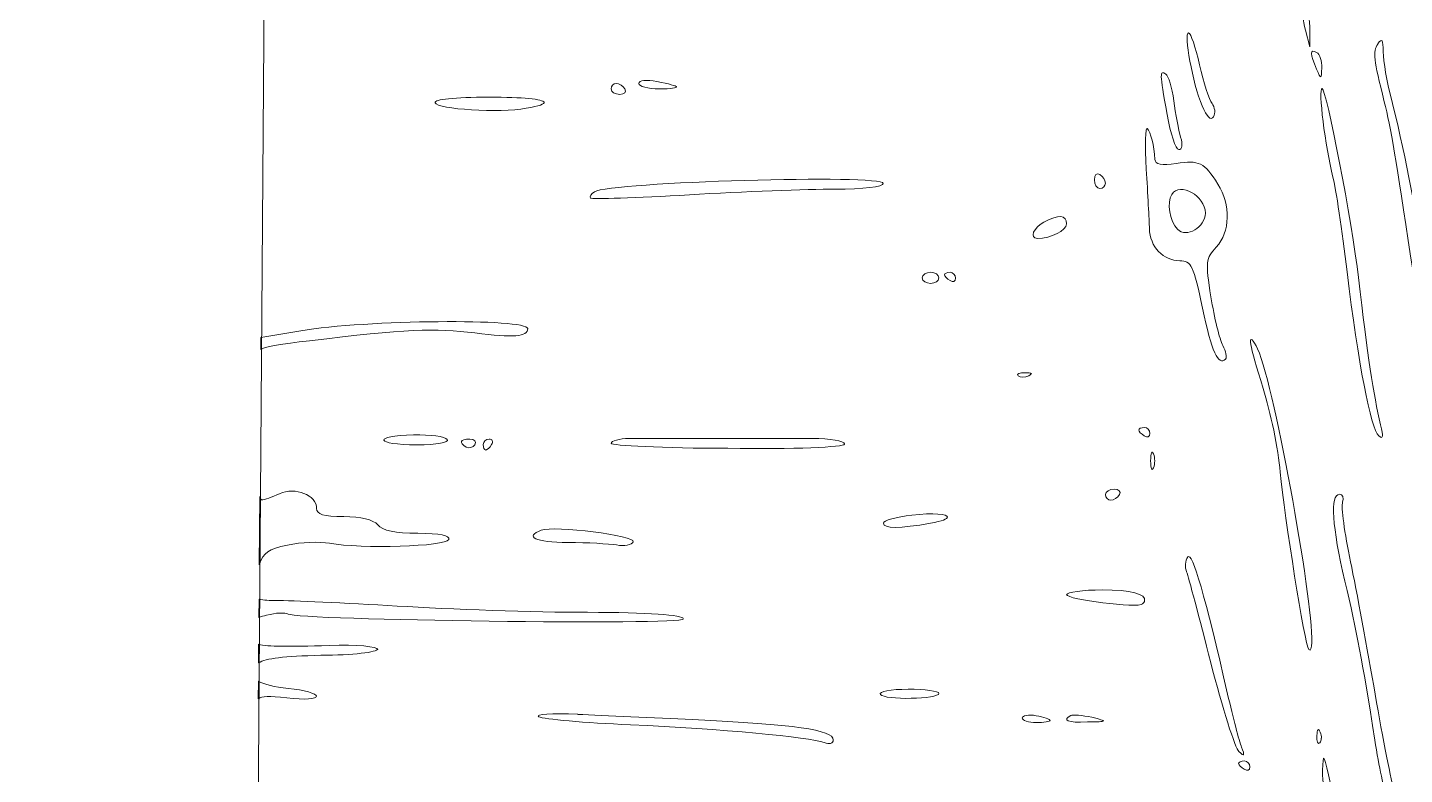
# Model space of a CAD drawing. Header units: centimetres. Extents: x -13.7 to 13.7, y -19.1 to 19.1.
# Drawn here: x 4.17 to 5.059, y -16.256 to -15.774 of the extents above; entities that cross this region are included whole.
import ezdxf

# ---------------------------------------------------------------- set-up
doc = ezdxf.new("R2010")
doc.units = ezdxf.units.CM
doc.header["$MEASUREMENT"] = 0
doc.layers.add('layer 1', color=7, linetype='Continuous')

msp = doc.modelspace()

# ---------------------------------------------------------------- linework, layer by layer
at = {"layer": 'layer 1', "color": 1, "lineweight": 9}
for points, knots in [([(7.07911, -14.06274), (7.08114, -13.93013), (7.03077, -13.80019), (6.9407, -13.72314), (6.9407, -13.72314), (6.9255, -13.71012), (6.7176, -13.55691), (6.4788, -13.38263), (6.4788, -13.38263), (6.44114, -13.35521), (6.31281, -13.26155), (6.25757, -13.2212), (6.25757, -13.2212), (6.31014, -13.18288), (6.43414, -13.09231), (6.47034, -13.06596), (6.47034, -13.06596), (6.70923, -12.89168), (6.91702, -12.73838), (6.93225, -12.72544), (6.93225, -12.72544), (7.0224, -12.6484), (7.07276, -12.51846), (7.07072, -12.38583), (7.07072, -12.38583), (7.07007, -12.34164), (7.06356, -12.29715), (7.05079, -12.25418), (7.05079, -12.25418), (7.04006, -12.21807), (7.03209, -12.19959), (7.01117, -12.16258), (7.01117, -12.16258), (6.99676, -12.13702), (6.97928, -12.10919), (6.97236, -12.10082), (6.97236, -12.10082), (6.90076, -12.01383), (6.79532, -11.97184), (6.69263, -11.98959), (6.69263, -11.98959), (6.6307, -12.00025), (6.62192, -12.00577), (6.35578, -12.19992), (6.35578, -12.19992), (6.20891, -12.30715), (5.82065, -12.59047), (5.60691, -12.74644), (5.60691, -12.74644), (5.40357, -12.59795), (5.27739, -12.50593), (5.07559, -12.35866), (5.07559, -12.35866), (4.87161, -12.20975), (4.70019, -12.08469), (4.53549, -11.96462), (4.53549, -11.96462), (4.53549, -11.96462), (4.53476, -11.96542), (4.53476, -11.96542), (4.53476, -11.96542), (4.24895, -11.75697), (3.76539, -11.4041), (3.29436, -11.06025), (3.29436, -11.06025), (2.76142, -10.67133), (2.29327, -10.32983), (2.2538, -10.30169), (2.2538, -10.30169), (2.13249, -10.21463), (2.04404, -10.12081), (1.99132, -10.0231), (1.99132, -10.0231), (1.92769, -9.90513), (1.93161, -9.81806), (2.00678, -9.683), (2.00678, -9.683), (2.04542, -9.61352), (2.0735, -9.57902), (2.11524, -9.54963), (2.11524, -9.54963), (2.17708, -9.50612), (2.24657, -9.51304), (2.35452, -9.57323), (2.35452, -9.57323), (2.38993, -9.593), (2.41612, -9.61278), (2.52589, -9.7026), (2.52589, -9.7026), (2.66777, -9.81887), (2.67494, -9.82335), (2.73905, -9.83751), (2.73905, -9.83751), (2.84183, -9.86022), (2.95337, -9.82295), (3.02699, -9.74126), (3.02699, -9.74126), (3.0567, -9.70839), (3.09536, -9.63653), (3.10886, -9.5891), (3.10886, -9.5891), (3.15418, -9.4302), (3.113, -9.24355), (3.00634, -9.12442), (3.00634, -9.12442), (2.96876, -9.08245), (2.74768, -8.90003), (2.69342, -8.86627), (2.69342, -8.86627), (2.64166, -8.83404), (2.58227, -8.80157), (2.53605, -8.78043), (2.53605, -8.78043), (2.40497, -8.72013), (2.25282, -8.69174), (2.12574, -8.70386), (2.12574, -8.70386), (2.07708, -8.70859), (1.97619, -8.73404), (1.93038, -8.75316), (1.93038, -8.75316), (1.78987, -8.81207), (1.66676, -8.91532), (1.55341, -9.06927), (1.55341, -9.06927), (1.50167, -9.13957), (1.41013, -9.30701), (1.37824, -9.38991), (1.37824, -9.38991), (1.32544, -9.52686), (1.2959, -9.65697), (1.28818, -9.78755), (1.28818, -9.78755), (1.26791, -10.12674), (1.38076, -10.45197), (1.61492, -10.72852), (1.61492, -10.72852), (1.6928, -10.82055), (1.78676, -10.90972), (1.86772, -10.96912), (1.86772, -10.96912), (1.8967, -10.9902), (2.3564, -11.32566), (2.88933, -11.7145), (2.88933, -11.7145), (4.01126, -12.53302), (4.25065, -12.7078), (4.58294, -12.95025), (4.58294, -12.95025), (4.66292, -13.0086), (4.71775, -13.04838), (4.75974, -13.07792), (4.75974, -13.07792), (4.87934, -13.16521), (4.85518, -13.14757), (4.95616, -13.22129), (4.95616, -13.22129), (4.8516, -13.29752), (4.87609, -13.27971), (4.75128, -13.37075), (4.75128, -13.37075), (4.70937, -13.40029), (4.65445, -13.44016), (4.57455, -13.49848), (4.57455, -13.49848), (4.24226, -13.74095), (4.00281, -13.91565), (2.88096, -14.73417), (2.88096, -14.73417), (2.34794, -15.12301), (1.88824, -15.45847), (1.85935, -15.47955), (1.85935, -15.47955), (1.77839, -15.53893), (1.6844, -15.62812), (1.60655, -15.72015), (1.60655, -15.72015), (1.37238, -15.9967), (1.25945, -16.3219), (1.27971, -16.66111), (1.27971, -16.66111), (1.28753, -16.7917), (1.31698, -16.92181), (1.36978, -17.05873), (1.36978, -17.05873), (1.40176, -17.14166), (1.4933, -17.3091), (1.54504, -17.3794), (1.54504, -17.3794), (1.65831, -17.53333), (1.78149, -17.63658), (1.92201, -17.69551), (1.92201, -17.69551), (1.96781, -17.71463), (2.06871, -17.74008), (2.11736, -17.74481), (2.11736, -17.74481), (2.24436, -17.75693), (2.3966, -17.72852), (2.52768, -17.66832), (2.52768, -17.66832), (2.57382, -17.64708), (2.63328, -17.61463), (2.68496, -17.5824), (2.68496, -17.5824), (2.73922, -17.54864), (2.96036, -17.36622), (2.99788, -17.32422), (2.99788, -17.32422), (3.10462, -17.20513), (3.14581, -17.01847), (3.1004, -16.85957), (3.1004, -16.85957), (3.08688, -16.81212), (3.04824, -16.74036), (3.01862, -16.70741), (3.01862, -16.70741), (2.94491, -16.62572), (2.83343, -16.58845), (2.7306, -16.61116), (2.7306, -16.61116), (2.66657, -16.62532), (2.6594, -16.62978), (2.51743, -16.74607), (2.51743, -16.74607), (2.40775, -16.83589), (2.38154, -16.85565), (2.34607, -16.87542), (2.34607, -16.87542), (2.23817, -16.93572), (2.16869, -16.94255), (2.10687, -16.89902), (2.10687, -16.89902), (2.06504, -16.86965), (2.03697, -16.83515), (1.99841, -16.76567), (1.99841, -16.76567), (1.92321, -16.63061), (1.91924, -16.54354), (1.98293, -16.42557), (1.98293, -16.42557), (2.03559, -16.32784), (2.12403, -16.23403), (2.24542, -16.14698), (2.24542, -16.14698), (2.28489, -16.1189), (2.75305, -15.77734), (3.28591, -15.38842), (3.28591, -15.38842), (3.757, -15.04457), (4.24047, -14.69179), (4.5263, -14.48325), (4.5263, -14.48325), (4.5263, -14.48325), (4.52712, -14.48405), (4.52712, -14.48405), (4.52712, -14.48405), (4.69171, -14.36395), (4.86316, -14.23889), (5.06722, -14.09001), (5.06722, -14.09001), (5.27218, -13.94037), (5.40072, -13.84656), (5.60691, -13.69613), (5.60691, -13.69613), (5.82455, -13.85495), (6.21566, -14.14029), (6.36423, -14.24867), (6.36423, -14.24867), (6.63031, -14.44288), (6.63916, -14.44842), (6.70109, -14.45908), (6.70109, -14.45908), (6.80369, -14.47681), (6.90921, -14.43484), (6.98074, -14.34785), (6.98074, -14.34785), (6.98766, -14.3394), (7.00515, -14.31165), (7.01954, -14.28609), (7.01954, -14.28609), (7.04046, -14.24908), (7.04852, -14.2306), (7.05925, -14.1944), (7.05925, -14.1944), (7.07203, -14.15152), (7.07845, -14.107), (7.07911, -14.06283), (7.07911, -14.06283), (7.07911, -14.06283), (7.07911, -14.06274), (7.07911, -14.06274)], [0, 0, 0, 0, 0.013514, 0.013514, 0.013514, 0.013514, 0.027027, 0.027027, 0.027027, 0.027027, 0.040541, 0.040541, 0.040541, 0.040541, 0.054054, 0.054054, 0.054054, 0.054054, 0.067568, 0.067568, 0.067568, 0.067568, 0.081081, 0.081081, 0.081081, 0.081081, 0.094595, 0.094595, 0.094595, 0.094595, 0.108108, 0.108108, 0.108108, 0.108108, 0.121622, 0.121622, 0.121622, 0.121622, 0.135135, 0.135135, 0.135135, 0.135135, 0.148649, 0.148649, 0.148649, 0.148649, 0.162162, 0.162162, 0.162162, 0.162162, 0.175676, 0.175676, 0.175676, 0.175676, 0.189189, 0.189189, 0.189189, 0.189189, 0.202703, 0.202703, 0.202703, 0.202703, 0.216216, 0.216216, 0.216216, 0.216216, 0.22973, 0.22973, 0.22973, 0.22973, 0.243243, 0.243243, 0.243243, 0.243243, 0.256757, 0.256757, 0.256757, 0.256757, 0.27027, 0.27027, 0.27027, 0.27027, 0.283784, 0.283784, 0.283784, 0.283784, 0.297297, 0.297297, 0.297297, 0.297297, 0.310811, 0.310811, 0.310811, 0.310811, 0.324324, 0.324324, 0.324324, 0.324324, 0.337838, 0.337838, 0.337838, 0.337838, 0.351351, 0.351351, 0.351351, 0.351351, 0.364865, 0.364865, 0.364865, 0.364865, 0.378378, 0.378378, 0.378378, 0.378378, 0.391892, 0.391892, 0.391892, 0.391892, 0.405405, 0.405405, 0.405405, 0.405405, 0.418919, 0.418919, 0.418919, 0.418919, 0.432432, 0.432432, 0.432432, 0.432432, 0.445946, 0.445946, 0.445946, 0.445946, 0.459459, 0.459459, 0.459459, 0.459459, 0.472973, 0.472973, 0.472973, 0.472973, 0.486486, 0.486486, 0.486486, 0.486486, 0.5, 0.5, 0.5, 0.5, 0.513514, 0.513514, 0.513514, 0.513514, 0.527027, 0.527027, 0.527027, 0.527027, 0.540541, 0.540541, 0.540541, 0.540541, 0.554054, 0.554054, 0.554054, 0.554054, 0.567568, 0.567568, 0.567568, 0.567568, 0.581081, 0.581081, 0.581081, 0.581081, 0.594595, 0.594595, 0.594595, 0.594595, 0.608108, 0.608108, 0.608108, 0.608108, 0.621622, 0.621622, 0.621622, 0.621622, 0.635135, 0.635135, 0.635135, 0.635135, 0.648649, 0.648649, 0.648649, 0.648649, 0.662162, 0.662162, 0.662162, 0.662162, 0.675676, 0.675676, 0.675676, 0.675676, 0.689189, 0.689189, 0.689189, 0.689189, 0.702703, 0.702703, 0.702703, 0.702703, 0.716216, 0.716216, 0.716216, 0.716216, 0.72973, 0.72973, 0.72973, 0.72973, 0.743243, 0.743243, 0.743243, 0.743243, 0.756757, 0.756757, 0.756757, 0.756757, 0.77027, 0.77027, 0.77027, 0.77027, 0.783784, 0.783784, 0.783784, 0.783784, 0.797297, 0.797297, 0.797297, 0.797297, 0.810811, 0.810811, 0.810811, 0.810811, 0.824324, 0.824324, 0.824324, 0.824324, 0.837838, 0.837838, 0.837838, 0.837838, 0.851351, 0.851351, 0.851351, 0.851351, 0.864865, 0.864865, 0.864865, 0.864865, 0.878378, 0.878378, 0.878378, 0.878378, 0.891892, 0.891892, 0.891892, 0.891892, 0.905405, 0.905405, 0.905405, 0.905405, 0.918919, 0.918919, 0.918919, 0.918919, 0.932432, 0.932432, 0.932432, 0.932432, 0.945946, 0.945946, 0.945946, 0.945946, 0.959459, 0.959459, 0.959459, 0.959459, 0.972973, 0.972973, 0.972973, 0.972973, 1, 1, 1, 1]), ([(4.32608, -15.22576), (4.77698, -14.99804), (5.48322, -14.79437), (6.08459, -14.90666), (6.08459, -14.90666), (6.57953, -14.99902), (7.08693, -15.24889), (7.20172, -15.98514), (7.20172, -15.98514), (7.13906, -16.88723), (6.48963, -17.04995), (5.93782, -17.09829), (5.93782, -17.09829), (5.41309, -17.04051), (4.90513, -16.87356), (4.31516, -16.72091), (4.31516, -16.72091), (4.31516, -16.72091), (4.32608, -15.22576), (4.32608, -15.22576)], [0, 0, 0, 0, 0.166667, 0.166667, 0.166667, 0.166667, 0.333333, 0.333333, 0.333333, 0.333333, 0.5, 0.5, 0.5, 0.5, 0.666667, 0.666667, 0.666667, 0.666667, 1, 1, 1, 1])]:
    msp.add_open_spline(points, degree=3, knots=knots, dxfattribs=at)
at = {"layer": 'layer 1', "color": 2, "lineweight": 9}
msp.add_open_spline([(7.07911, -14.06283), (7.08114, -13.93021), (7.03077, -13.80027), (6.9407, -13.72323), (6.9407, -13.72323), (6.9255, -13.71021), (6.7176, -13.55691), (6.4788, -13.38271), (6.4788, -13.38271), (6.44114, -13.35528), (6.31281, -13.26155), (6.25757, -13.22129), (6.25757, -13.22129), (6.31014, -13.18296), (6.43414, -13.09239), (6.47034, -13.06596), (6.47034, -13.06596), (6.70923, -12.89176), (6.91702, -12.73846), (6.93225, -12.72553), (6.93225, -12.72553), (7.0224, -12.6484), (7.07276, -12.51855), (7.07072, -12.38591), (7.07072, -12.38591), (7.07007, -12.34173), (7.06356, -12.29724), (7.05079, -12.25427), (7.05079, -12.25427), (7.04006, -12.21815), (7.03209, -12.19967), (7.01117, -12.16258), (7.01117, -12.16258), (6.99676, -12.1371), (6.97928, -12.10927), (6.97236, -12.10082), (6.97236, -12.10082), (6.90076, -12.01383), (6.79532, -11.97193), (6.69272, -11.98959), (6.69272, -11.98959), (6.6307, -12.00034), (6.62192, -12.00586), (6.35578, -12.2), (6.35578, -12.2), (6.20891, -12.30723), (5.82065, -12.59055), (5.60691, -12.74644), (5.60691, -12.74644), (5.40357, -12.59803), (5.27739, -12.50601), (5.07559, -12.35874), (5.07559, -12.35874), (4.87161, -12.20983), (4.70019, -12.08478), (4.53549, -11.9647), (4.53549, -11.9647), (4.53549, -11.9647), (4.53468, -11.96551), (4.53468, -11.96551), (4.53468, -11.96551), (4.24895, -11.75697), (3.76539, -11.40418), (3.29436, -11.06033), (3.29436, -11.06033), (2.76142, -10.67141), (2.29327, -10.32983), (2.2538, -10.30177), (2.2538, -10.30177), (2.13249, -10.21471), (2.04404, -10.12089), (1.99132, -10.02318), (1.99132, -10.02318), (1.92769, -9.90521), (1.93161, -9.81814), (2.00678, -9.68309), (2.00678, -9.68309), (2.04542, -9.6136), (2.0735, -9.57909), (2.11524, -9.54971), (2.11524, -9.54971), (2.17708, -9.50618), (2.24657, -9.51304), (2.35452, -9.57331), (2.35452, -9.57331), (2.38993, -9.59308), (2.41612, -9.61287), (2.52589, -9.70268), (2.52589, -9.70268), (2.66777, -9.81887), (2.67494, -9.82343), (2.73905, -9.8376), (2.73905, -9.8376), (2.84183, -9.86028), (2.95328, -9.82301), (3.02699, -9.74126), (3.02699, -9.74126), (3.0567, -9.70839), (3.09536, -9.63661), (3.10886, -9.58918), (3.10886, -9.58918), (3.15418, -9.43028), (3.113, -9.24363), (3.00634, -9.12442), (3.00634, -9.12442), (2.96876, -9.08254), (2.74768, -8.90012), (2.69342, -8.86635), (2.69342, -8.86635), (2.64166, -8.83413), (2.58219, -8.80166), (2.53605, -8.78043), (2.53605, -8.78043), (2.40497, -8.72021), (2.25282, -8.69182), (2.12574, -8.70394), (2.12574, -8.70394), (2.07708, -8.70865), (1.97619, -8.73404), (1.93038, -8.75325), (1.93038, -8.75325), (1.78987, -8.81215), (1.66676, -8.9154), (1.55341, -9.06927), (1.55341, -9.06927), (1.50167, -9.13957), (1.41013, -9.3071), (1.37816, -9.38999), (1.37816, -9.38999), (1.32544, -9.52695), (1.2959, -9.65705), (1.28809, -9.78763), (1.28809, -9.78763), (1.26782, -10.12683), (1.38076, -10.45197), (1.61492, -10.72861), (1.61492, -10.72861), (1.6928, -10.82063), (1.78676, -10.9098), (1.86772, -10.96921), (1.86772, -10.96921), (1.89661, -10.99026), (2.3564, -11.32574), (2.88933, -11.71458), (2.88933, -11.71458), (4.01126, -12.5331), (4.25065, -12.7078), (4.58294, -12.95025), (4.58294, -12.95025), (4.66284, -13.0086), (4.71775, -13.04847), (4.75974, -13.078), (4.75974, -13.078), (4.87934, -13.16529), (4.85518, -13.14765), (4.95616, -13.22129), (4.95616, -13.22129), (4.8516, -13.29761), (4.87609, -13.27977), (4.75128, -13.37084), (4.75128, -13.37084), (4.70937, -13.40038), (4.65445, -13.44016), (4.57455, -13.49848), (4.57455, -13.49848), (4.24226, -13.74095), (4.00281, -13.91573), (2.88088, -14.73426), (2.88088, -14.73426), (2.34794, -15.12309), (1.88824, -15.45847), (1.85935, -15.47963), (1.85935, -15.47963), (1.77839, -15.53893), (1.6844, -15.62821), (1.60655, -15.72023), (1.60655, -15.72023), (1.37238, -15.99678), (1.25945, -16.32198), (1.27971, -16.66119), (1.27971, -16.66119), (1.28753, -16.79179), (1.31698, -16.92189), (1.36978, -17.05882), (1.36978, -17.05882), (1.40176, -17.14174), (1.4933, -17.30919), (1.54504, -17.37949), (1.54504, -17.37949), (1.65831, -17.53342), (1.78149, -17.63666), (1.92201, -17.69551), (1.92201, -17.69551), (1.96781, -17.71469), (2.06871, -17.74017), (2.11736, -17.74481), (2.11736, -17.74481), (2.24436, -17.75702), (2.3966, -17.72861), (2.52768, -17.66832), (2.52768, -17.66832), (2.57382, -17.64708), (2.63328, -17.61471), (2.68496, -17.58249), (2.68496, -17.58249), (2.73922, -17.54864), (2.96036, -17.3663), (2.99788, -17.32431), (2.99788, -17.32431), (3.10462, -17.20519), (3.14581, -17.01856), (3.1004, -16.85965), (3.1004, -16.85965), (3.08688, -16.8122), (3.04824, -16.74036), (3.01862, -16.70749), (3.01862, -16.70749), (2.94491, -16.6258), (2.83343, -16.58854), (2.7306, -16.61124), (2.7306, -16.61124), (2.66657, -16.6254), (2.6594, -16.62986), (2.51743, -16.74613), (2.51743, -16.74613), (2.40775, -16.83597), (2.38154, -16.85565), (2.34607, -16.8755), (2.34607, -16.8755), (2.23817, -16.93572), (2.16869, -16.94264), (2.10687, -16.8991), (2.10687, -16.8991), (2.06504, -16.86973), (2.03697, -16.83524), (1.99841, -16.76576), (1.99841, -16.76576), (1.92321, -16.63068), (1.91924, -16.54363), (1.98293, -16.42565), (1.98293, -16.42565), (2.03559, -16.32792), (2.12403, -16.23403), (2.24542, -16.14706), (2.24542, -16.14706), (2.28489, -16.1189), (2.75305, -15.77743), (3.28591, -15.3885), (3.28591, -15.3885), (3.757, -15.04465), (4.24047, -14.69179), (4.5263, -14.48325), (4.5263, -14.48325), (4.5263, -14.48325), (4.52712, -14.48414), (4.52712, -14.48414), (4.52712, -14.48414), (4.69171, -14.36404), (4.86316, -14.23898), (5.06722, -14.09009), (5.06722, -14.09009), (5.27218, -13.94045), (5.40072, -13.84664), (5.60691, -13.69621), (5.60691, -13.69621), (5.82455, -13.85503), (6.21566, -14.14037), (6.36423, -14.24875), (6.36423, -14.24875), (6.63031, -14.44296), (6.63916, -14.4485), (6.70109, -14.45917), (6.70109, -14.45917), (6.80378, -14.47689), (6.90921, -14.4349), (6.98074, -14.34794), (6.98074, -14.34794), (6.98766, -14.33946), (7.00515, -14.31165), (7.01954, -14.28618), (7.01954, -14.28618), (7.04046, -14.24917), (7.04852, -14.23069), (7.05925, -14.19449), (7.05925, -14.19449), (7.07203, -14.15152), (7.07845, -14.10709), (7.07911, -14.06283)], degree=3, knots=[0, 0, 0, 0, 0.013699, 0.013699, 0.013699, 0.013699, 0.027397, 0.027397, 0.027397, 0.027397, 0.041096, 0.041096, 0.041096, 0.041096, 0.054795, 0.054795, 0.054795, 0.054795, 0.068493, 0.068493, 0.068493, 0.068493, 0.082192, 0.082192, 0.082192, 0.082192, 0.09589, 0.09589, 0.09589, 0.09589, 0.109589, 0.109589, 0.109589, 0.109589, 0.123288, 0.123288, 0.123288, 0.123288, 0.136986, 0.136986, 0.136986, 0.136986, 0.150685, 0.150685, 0.150685, 0.150685, 0.164384, 0.164384, 0.164384, 0.164384, 0.178082, 0.178082, 0.178082, 0.178082, 0.191781, 0.191781, 0.191781, 0.191781, 0.205479, 0.205479, 0.205479, 0.205479, 0.219178, 0.219178, 0.219178, 0.219178, 0.232877, 0.232877, 0.232877, 0.232877, 0.246575, 0.246575, 0.246575, 0.246575, 0.260274, 0.260274, 0.260274, 0.260274, 0.273973, 0.273973, 0.273973, 0.273973, 0.287671, 0.287671, 0.287671, 0.287671, 0.30137, 0.30137, 0.30137, 0.30137, 0.315068, 0.315068, 0.315068, 0.315068, 0.328767, 0.328767, 0.328767, 0.328767, 0.342466, 0.342466, 0.342466, 0.342466, 0.356164, 0.356164, 0.356164, 0.356164, 0.369863, 0.369863, 0.369863, 0.369863, 0.383562, 0.383562, 0.383562, 0.383562, 0.39726, 0.39726, 0.39726, 0.39726, 0.410959, 0.410959, 0.410959, 0.410959, 0.424658, 0.424658, 0.424658, 0.424658, 0.438356, 0.438356, 0.438356, 0.438356, 0.452055, 0.452055, 0.452055, 0.452055, 0.465753, 0.465753, 0.465753, 0.465753, 0.479452, 0.479452, 0.479452, 0.479452, 0.493151, 0.493151, 0.493151, 0.493151, 0.506849, 0.506849, 0.506849, 0.506849, 0.520548, 0.520548, 0.520548, 0.520548, 0.534247, 0.534247, 0.534247, 0.534247, 0.547945, 0.547945, 0.547945, 0.547945, 0.561644, 0.561644, 0.561644, 0.561644, 0.575342, 0.575342, 0.575342, 0.575342, 0.589041, 0.589041, 0.589041, 0.589041, 0.60274, 0.60274, 0.60274, 0.60274, 0.616438, 0.616438, 0.616438, 0.616438, 0.630137, 0.630137, 0.630137, 0.630137, 0.643836, 0.643836, 0.643836, 0.643836, 0.657534, 0.657534, 0.657534, 0.657534, 0.671233, 0.671233, 0.671233, 0.671233, 0.684932, 0.684932, 0.684932, 0.684932, 0.69863, 0.69863, 0.69863, 0.69863, 0.712329, 0.712329, 0.712329, 0.712329, 0.726027, 0.726027, 0.726027, 0.726027, 0.739726, 0.739726, 0.739726, 0.739726, 0.753425, 0.753425, 0.753425, 0.753425, 0.767123, 0.767123, 0.767123, 0.767123, 0.780822, 0.780822, 0.780822, 0.780822, 0.794521, 0.794521, 0.794521, 0.794521, 0.808219, 0.808219, 0.808219, 0.808219, 0.821918, 0.821918, 0.821918, 0.821918, 0.835616, 0.835616, 0.835616, 0.835616, 0.849315, 0.849315, 0.849315, 0.849315, 0.863014, 0.863014, 0.863014, 0.863014, 0.876712, 0.876712, 0.876712, 0.876712, 0.890411, 0.890411, 0.890411, 0.890411, 0.90411, 0.90411, 0.90411, 0.90411, 0.917808, 0.917808, 0.917808, 0.917808, 0.931507, 0.931507, 0.931507, 0.931507, 0.945205, 0.945205, 0.945205, 0.945205, 0.958904, 0.958904, 0.958904, 0.958904, 0.972603, 0.972603, 0.972603, 0.972603, 1, 1, 1, 1], dxfattribs=at)
at = {"layer": 'layer 1', "lineweight": 9}
for points, knots in [([(4.99748, -15.77603), (4.99757, -15.77009), (4.99625, -15.76203), (4.99455, -15.75814), (4.99455, -15.75814), (4.99455, -15.75814), (4.99155, -15.75097), (4.99155, -15.75097), (4.99155, -15.75097), (4.99155, -15.75097), (4.9918, -15.75814), (4.9918, -15.75814), (4.9918, -15.75814), (4.9918, -15.76203), (4.99317, -15.77009), (4.99471, -15.77603), (4.99471, -15.77603), (4.99471, -15.77603), (4.9974, -15.78678), (4.9974, -15.78678), (4.9974, -15.78678), (4.9974, -15.78678), (4.99748, -15.77603), (4.99748, -15.77603)], [0, 0, 0, 0, 0.142857, 0.142857, 0.142857, 0.142857, 0.285714, 0.285714, 0.285714, 0.285714, 0.428571, 0.428571, 0.428571, 0.428571, 0.571429, 0.571429, 0.571429, 0.571429, 0.714286, 0.714286, 0.714286, 0.714286, 1, 1, 1, 1]), ([(4.93606, -15.82771), (4.93581, -15.82615), (4.93524, -15.82452), (4.93435, -15.8234), (4.93435, -15.8234), (4.93239, -15.82102), (4.92873, -15.80979), (4.92629, -15.79849), (4.92629, -15.79849), (4.92377, -15.78709), (4.9206, -15.77782), (4.91921, -15.77782), (4.91921, -15.77782), (4.91587, -15.77782), (4.92189, -15.81061), (4.92792, -15.82486), (4.92792, -15.82486), (4.93093, -15.83194), (4.93362, -15.83462), (4.93524, -15.83194), (4.93524, -15.83194), (4.93589, -15.83079), (4.93622, -15.82925), (4.93606, -15.82771)], [0, 0, 0, 0, 0.142857, 0.142857, 0.142857, 0.142857, 0.285714, 0.285714, 0.285714, 0.285714, 0.428571, 0.428571, 0.428571, 0.428571, 0.571429, 0.571429, 0.571429, 0.571429, 0.714286, 0.714286, 0.714286, 0.714286, 1, 1, 1, 1]), ([(5.10155, -16.1054), (5.10211, -16.09432), (5.09773, -16.06422), (5.08909, -16.02354), (5.08909, -16.02354), (5.07388, -15.95098), (5.0708, -15.93454), (5.06884, -15.9159), (5.06884, -15.9159), (5.06664, -15.89499), (5.05762, -15.84918), (5.05012, -15.82063), (5.05012, -15.82063), (5.04729, -15.80963), (5.04491, -15.79588), (5.04491, -15.79011), (5.04491, -15.79011), (5.04483, -15.78213), (5.04401, -15.78093), (5.04141, -15.78491), (5.04141, -15.78491), (5.04141, -15.78491), (5.04141, -15.78499), (5.04141, -15.78499), (5.04141, -15.78499), (5.03816, -15.7902), (5.03858, -15.79451), (5.04558, -15.82225), (5.04558, -15.82225), (5.04972, -15.83877), (5.05339, -15.86049), (5.06274, -15.92315), (5.06274, -15.92315), (5.06655, -15.94877), (5.07543, -15.99474), (5.08243, -16.02534), (5.08243, -16.02534), (5.08942, -16.05593), (5.09513, -16.08693), (5.09513, -16.09418), (5.09513, -16.09418), (5.09513, -16.10149), (5.09698, -16.10849), (5.09919, -16.10988), (5.09919, -16.10988), (5.10057, -16.1107), (5.1013, -16.10913), (5.10155, -16.10549), (5.10155, -16.10549), (5.10155, -16.10549), (5.10155, -16.1054), (5.10155, -16.1054)], [0, 0, 0, 0, 0.071429, 0.071429, 0.071429, 0.071429, 0.142857, 0.142857, 0.142857, 0.142857, 0.214286, 0.214286, 0.214286, 0.214286, 0.285714, 0.285714, 0.285714, 0.285714, 0.357143, 0.357143, 0.357143, 0.357143, 0.428571, 0.428571, 0.428571, 0.428571, 0.5, 0.5, 0.5, 0.5, 0.571429, 0.571429, 0.571429, 0.571429, 0.642857, 0.642857, 0.642857, 0.642857, 0.714286, 0.714286, 0.714286, 0.714286, 0.785714, 0.785714, 0.785714, 0.785714, 0.857143, 0.857143, 0.857143, 0.857143, 1, 1, 1, 1]), ([(5.00521, -15.80044), (5.00538, -15.79613), (5.00384, -15.79157), (5.00188, -15.79036), (5.00188, -15.79036), (5.00188, -15.79036), (5.00188, -15.79045), (5.00188, -15.79045), (5.00188, -15.79045), (4.99757, -15.78784), (4.99757, -15.79126), (5.00188, -15.80117), (5.00188, -15.80117), (5.00482, -15.808), (5.00496, -15.808), (5.00521, -15.80044)], [0, 0, 0, 0, 0.2, 0.2, 0.2, 0.2, 0.4, 0.4, 0.4, 0.4, 0.6, 0.6, 0.6, 0.6, 1, 1, 1, 1]), ([(4.91482, -15.85089), (4.91506, -15.84944), (4.91482, -15.84748), (4.91408, -15.84504), (4.91408, -15.84504), (4.91271, -15.84064), (4.91075, -15.83006), (4.90961, -15.82161), (4.90961, -15.82161), (4.90848, -15.81321), (4.90619, -15.8054), (4.90448, -15.80436), (4.90448, -15.80436), (4.9005, -15.8019), (4.9005, -15.80305), (4.90529, -15.83039), (4.90529, -15.83039), (4.9075, -15.84283), (4.91092, -15.85316), (4.91287, -15.85316), (4.91287, -15.85316), (4.91392, -15.85316), (4.91459, -15.85226), (4.91482, -15.85089)], [0, 0, 0, 0, 0.142857, 0.142857, 0.142857, 0.142857, 0.285714, 0.285714, 0.285714, 0.285714, 0.428571, 0.428571, 0.428571, 0.428571, 0.571429, 0.571429, 0.571429, 0.571429, 0.714286, 0.714286, 0.714286, 0.714286, 1, 1, 1, 1]), ([(4.55528, -15.81396), (4.55405, -15.812), (4.55153, -15.81046), (4.54966, -15.81046), (4.54966, -15.81046), (4.54778, -15.81046), (4.54633, -15.812), (4.54633, -15.81396), (4.54633, -15.81396), (4.54633, -15.81598), (4.54884, -15.81752), (4.55193, -15.81752), (4.55193, -15.81752), (4.55503, -15.81752), (4.55649, -15.81598), (4.55528, -15.81396)], [0, 0, 0, 0, 0.2, 0.2, 0.2, 0.2, 0.4, 0.4, 0.4, 0.4, 0.6, 0.6, 0.6, 0.6, 1, 1, 1, 1]), ([(4.58854, -15.81273), (4.58829, -15.81192), (4.58407, -15.81077), (4.57594, -15.80915), (4.57594, -15.80915), (4.56919, -15.80786), (4.56422, -15.80842), (4.56422, -15.81046), (4.56422, -15.81046), (4.56422, -15.81231), (4.57015, -15.81396), (4.5774, -15.81396), (4.5774, -15.81396), (4.58513, -15.81396), (4.5888, -15.81321), (4.58854, -15.81273)], [0, 0, 0, 0, 0.2, 0.2, 0.2, 0.2, 0.4, 0.4, 0.4, 0.4, 0.6, 0.6, 0.6, 0.6, 1, 1, 1, 1]), ([(5.04435, -16.0381), (5.0446, -16.03698), (5.04419, -16.03452), (5.04321, -16.03071), (5.04321, -16.03071), (5.03849, -16.01101), (5.03474, -15.9862), (5.02889, -15.93567), (5.02889, -15.93567), (5.0249, -15.90076), (5.00815, -15.81371), (5.00538, -15.81371), (5.00538, -15.81371), (5.00277, -15.81371), (5.00742, -15.85129), (5.01238, -15.87083), (5.01238, -15.87083), (5.01425, -15.87791), (5.01831, -15.9054), (5.02156, -15.93208), (5.02156, -15.93208), (5.02865, -15.99093), (5.03679, -16.03298), (5.042, -16.03787), (5.042, -16.03787), (5.04337, -16.03917), (5.0441, -16.03925), (5.04435, -16.03787), (5.04435, -16.03787), (5.04435, -16.03787), (5.04435, -16.0381), (5.04435, -16.0381)], [0, 0, 0, 0, 0.111111, 0.111111, 0.111111, 0.111111, 0.222222, 0.222222, 0.222222, 0.222222, 0.333333, 0.333333, 0.333333, 0.333333, 0.444444, 0.444444, 0.444444, 0.444444, 0.555556, 0.555556, 0.555556, 0.555556, 0.666667, 0.666667, 0.666667, 0.666667, 0.777778, 0.777778, 0.777778, 0.777778, 1, 1, 1, 1]), ([(4.50312, -15.82258), (4.50223, -15.82063), (4.48969, -15.81931), (4.4674, -15.81931), (4.4674, -15.81931), (4.4451, -15.81931), (4.43193, -15.82071), (4.43274, -15.8229), (4.43274, -15.8229), (4.43411, -15.82721), (4.4744, -15.8295), (4.49156, -15.82648), (4.49156, -15.82648), (4.49993, -15.82502), (4.5036, -15.82363), (4.50312, -15.82258)], [0, 0, 0, 0, 0.2, 0.2, 0.2, 0.2, 0.4, 0.4, 0.4, 0.4, 0.6, 0.6, 0.6, 0.6, 1, 1, 1, 1]), ([(4.94412, -15.89711), (4.94435, -15.88986), (4.94239, -15.88205), (4.93816, -15.87547), (4.93816, -15.87547), (4.92923, -15.8613), (4.92612, -15.85985), (4.91115, -15.86204), (4.91115, -15.86204), (4.9018, -15.86343), (4.89765, -15.86276), (4.89748, -15.85943), (4.89748, -15.85943), (4.89692, -15.85072), (4.89465, -15.84171), (4.89244, -15.8395), (4.89244, -15.8395), (4.89122, -15.83827), (4.89099, -15.85008), (4.89188, -15.86578), (4.89188, -15.86578), (4.89286, -15.88149), (4.89375, -15.89865), (4.8939, -15.90403), (4.8939, -15.90403), (4.89423, -15.91582), (4.90277, -15.92486), (4.91361, -15.92486), (4.91361, -15.92486), (4.92091, -15.92486), (4.9224, -15.92794), (4.92817, -15.95543), (4.92817, -15.95543), (4.93402, -15.98359), (4.93842, -15.99303), (4.94314, -15.98832), (4.94314, -15.98832), (4.94412, -15.98734), (4.94329, -15.98335), (4.94127, -15.97953), (4.94127, -15.97953), (4.93922, -15.9757), (4.93581, -15.96162), (4.93362, -15.9482), (4.93362, -15.9482), (4.93004, -15.92567), (4.93027, -15.92332), (4.93704, -15.91607), (4.93704, -15.91607), (4.94158, -15.91125), (4.94395, -15.90442), (4.94412, -15.89711)], [0, 0, 0, 0, 0.071429, 0.071429, 0.071429, 0.071429, 0.142857, 0.142857, 0.142857, 0.142857, 0.214286, 0.214286, 0.214286, 0.214286, 0.285714, 0.285714, 0.285714, 0.285714, 0.357143, 0.357143, 0.357143, 0.357143, 0.428571, 0.428571, 0.428571, 0.428571, 0.5, 0.5, 0.5, 0.5, 0.571429, 0.571429, 0.571429, 0.571429, 0.642857, 0.642857, 0.642857, 0.642857, 0.714286, 0.714286, 0.714286, 0.714286, 0.785714, 0.785714, 0.785714, 0.785714, 0.857143, 0.857143, 0.857143, 0.857143, 1, 1, 1, 1]), ([(4.72206, -15.87497), (4.72206, -15.86895), (4.54582, -15.87407), (4.53557, -15.88034), (4.53557, -15.88034), (4.53331, -15.88172), (4.53216, -15.88351), (4.53305, -15.88441), (4.53305, -15.88441), (4.53387, -15.88522), (4.56259, -15.88441), (4.59694, -15.8823), (4.59694, -15.8823), (4.63127, -15.88026), (4.67349, -15.87864), (4.69073, -15.87864), (4.69073, -15.87864), (4.70921, -15.87864), (4.72206, -15.8771), (4.72206, -15.87497)], [0, 0, 0, 0, 0.166667, 0.166667, 0.166667, 0.166667, 0.333333, 0.333333, 0.333333, 0.333333, 0.5, 0.5, 0.5, 0.5, 0.666667, 0.666667, 0.666667, 0.666667, 1, 1, 1, 1]), ([(4.86551, -15.87489), (4.86551, -15.87301), (4.86388, -15.87049), (4.86193, -15.86929), (4.86193, -15.86929), (4.85991, -15.86797), (4.85835, -15.86929), (4.85835, -15.87262), (4.85835, -15.87262), (4.85835, -15.8757), (4.85991, -15.87822), (4.86193, -15.87822), (4.86193, -15.87822), (4.86388, -15.87822), (4.86551, -15.87668), (4.86551, -15.87489)], [0, 0, 0, 0, 0.2, 0.2, 0.2, 0.2, 0.4, 0.4, 0.4, 0.4, 0.6, 0.6, 0.6, 0.6, 1, 1, 1, 1]), ([(4.93004, -15.89409), (4.93004, -15.90321), (4.91767, -15.91053), (4.91212, -15.90459), (4.91212, -15.90459), (4.907, -15.89905), (4.90507, -15.88726), (4.9084, -15.88205), (4.9084, -15.88205), (4.91361, -15.87376), (4.93004, -15.88287), (4.93004, -15.89409)], [0, 0, 0, 0, 0.25, 0.25, 0.25, 0.25, 0.5, 0.5, 0.5, 0.5, 1, 1, 1, 1]), ([(4.84037, -15.90109), (4.84037, -15.9054), (4.83044, -15.91044), (4.82158, -15.91044), (4.82158, -15.91044), (4.81621, -15.91044), (4.81906, -15.90353), (4.82581, -15.89988), (4.82581, -15.89988), (4.83533, -15.89474), (4.84037, -15.89524), (4.84037, -15.90109)], [0, 0, 0, 0, 0.25, 0.25, 0.25, 0.25, 0.5, 0.5, 0.5, 0.5, 1, 1, 1, 1]), ([(4.75803, -15.93592), (4.75803, -15.93396), (4.75559, -15.93233), (4.75266, -15.93233), (4.75266, -15.93233), (4.74966, -15.93233), (4.7472, -15.93396), (4.7472, -15.93592), (4.7472, -15.93592), (4.7472, -15.93788), (4.74966, -15.9395), (4.75266, -15.9395), (4.75266, -15.9395), (4.75559, -15.9395), (4.75803, -15.93788), (4.75803, -15.93592)], [0, 0, 0, 0, 0.2, 0.2, 0.2, 0.2, 0.4, 0.4, 0.4, 0.4, 0.6, 0.6, 0.6, 0.6, 1, 1, 1, 1]), ([(4.76878, -15.93608), (4.76878, -15.93404), (4.76714, -15.93233), (4.7652, -15.93233), (4.7652, -15.93233), (4.76316, -15.93233), (4.76162, -15.93306), (4.76162, -15.93387), (4.76162, -15.93387), (4.76162, -15.93485), (4.76316, -15.93648), (4.7652, -15.93771), (4.7652, -15.93771), (4.76714, -15.93893), (4.76878, -15.93844), (4.76878, -15.93608)], [0, 0, 0, 0, 0.2, 0.2, 0.2, 0.2, 0.4, 0.4, 0.4, 0.4, 0.6, 0.6, 0.6, 0.6, 1, 1, 1, 1]), ([(4.49246, -15.9687), (4.49246, -15.96195), (4.38725, -15.96302), (4.34601, -15.97001), (4.34601, -15.97001), (4.34601, -15.97001), (4.3202, -15.97441), (4.3202, -15.97441), (4.3202, -15.97441), (4.3202, -15.97441), (4.32012, -15.98205), (4.32012, -15.98205), (4.32012, -15.98205), (4.32412, -15.97984), (4.33258, -15.97872), (4.35161, -15.97651), (4.35161, -15.97651), (4.41337, -15.96903), (4.43274, -15.96814), (4.45836, -15.97147), (4.45836, -15.97147), (4.48327, -15.97472), (4.49246, -15.97399), (4.49246, -15.96862), (4.49246, -15.96862), (4.49246, -15.96862), (4.49246, -15.9687), (4.49246, -15.9687)], [0, 0, 0, 0, 0.125, 0.125, 0.125, 0.125, 0.25, 0.25, 0.25, 0.25, 0.375, 0.375, 0.375, 0.375, 0.5, 0.5, 0.5, 0.5, 0.625, 0.625, 0.625, 0.625, 0.75, 0.75, 0.75, 0.75, 1, 1, 1, 1]), ([(4.9988, -16.17122), (4.99944, -16.14259), (4.9734, -15.99815), (4.96274, -15.9797), (4.96274, -15.9797), (4.95672, -15.96943), (4.95826, -15.97863), (4.96739, -16.00736), (4.96739, -16.00736), (4.97209, -16.02217), (4.97707, -16.04642), (4.97836, -16.06122), (4.97836, -16.06122), (4.98105, -16.09018), (4.9944, -16.17327), (4.99676, -16.1757), (4.99676, -16.1757), (4.99805, -16.17708), (4.99871, -16.17497), (4.9988, -16.17122)], [0, 0, 0, 0, 0.166667, 0.166667, 0.166667, 0.166667, 0.333333, 0.333333, 0.333333, 0.333333, 0.5, 0.5, 0.5, 0.5, 0.666667, 0.666667, 0.666667, 0.666667, 1, 1, 1, 1]), ([(4.81758, -15.99759), (4.81791, -15.99759), (4.81735, -15.99848), (4.81596, -15.99905), (4.81596, -15.99905), (4.81344, -16.00036), (4.81036, -16.00028), (4.80913, -15.99905), (4.80913, -15.99905), (4.80789, -15.99792), (4.81002, -15.99717), (4.81385, -15.99717), (4.81385, -15.99717), (4.81588, -15.99717), (4.81719, -15.99717), (4.81758, -15.99792), (4.81758, -15.99792), (4.81758, -15.99792), (4.81758, -15.99759), (4.81758, -15.99759)], [0, 0, 0, 0, 0.166667, 0.166667, 0.166667, 0.166667, 0.333333, 0.333333, 0.333333, 0.333333, 0.5, 0.5, 0.5, 0.5, 0.666667, 0.666667, 0.666667, 0.666667, 1, 1, 1, 1]), ([(4.44055, -16.04015), (4.43932, -16.03827), (4.42955, -16.03712), (4.41883, -16.03712), (4.41883, -16.03712), (4.39198, -16.03794), (4.39385, -16.04365), (4.42093, -16.04365), (4.42093, -16.04365), (4.43395, -16.04365), (4.44184, -16.04225), (4.44055, -16.04015)], [0, 0, 0, 0, 0.25, 0.25, 0.25, 0.25, 0.5, 0.5, 0.5, 0.5, 1, 1, 1, 1]), ([(4.89415, -16.03631), (4.89415, -16.03861), (4.89261, -16.03908), (4.89057, -16.03787), (4.89057, -16.03787), (4.88861, -16.03664), (4.88698, -16.03502), (4.88698, -16.03404), (4.88698, -16.03404), (4.88698, -16.03323), (4.88861, -16.0325), (4.89057, -16.0325), (4.89057, -16.0325), (4.89261, -16.0325), (4.89415, -16.03421), (4.89415, -16.03631)], [0, 0, 0, 0, 0.2, 0.2, 0.2, 0.2, 0.4, 0.4, 0.4, 0.4, 0.6, 0.6, 0.6, 0.6, 1, 1, 1, 1]), ([(4.45836, -16.04365), (4.45959, -16.0416), (4.45811, -16.03998), (4.45503, -16.03998), (4.45503, -16.03998), (4.44867, -16.03998), (4.44778, -16.04211), (4.45276, -16.04519), (4.45276, -16.04519), (4.45463, -16.04633), (4.45707, -16.04519), (4.45836, -16.04365)], [0, 0, 0, 0, 0.25, 0.25, 0.25, 0.25, 0.5, 0.5, 0.5, 0.5, 1, 1, 1, 1]), ([(4.46959, -16.04104), (4.46927, -16.04023), (4.46861, -16.03998), (4.46757, -16.03998), (4.46757, -16.03998), (4.46544, -16.03998), (4.46374, -16.04152), (4.46374, -16.04356), (4.46374, -16.04356), (4.46374, -16.04552), (4.46446, -16.04706), (4.46536, -16.04706), (4.46536, -16.04706), (4.46626, -16.04706), (4.46796, -16.04552), (4.46919, -16.04356), (4.46919, -16.04356), (4.46976, -16.0425), (4.46984, -16.04169), (4.46959, -16.04104)], [0, 0, 0, 0, 0.166667, 0.166667, 0.166667, 0.166667, 0.333333, 0.333333, 0.333333, 0.333333, 0.5, 0.5, 0.5, 0.5, 0.666667, 0.666667, 0.666667, 0.666667, 1, 1, 1, 1]), ([(4.697, -16.043), (4.697, -16.04113), (4.68765, -16.03959), (4.67634, -16.03959), (4.67634, -16.03959), (4.67634, -16.03959), (4.55794, -16.03959), (4.55794, -16.03959), (4.55794, -16.03959), (4.55153, -16.03959), (4.54633, -16.04121), (4.54633, -16.04267), (4.54633, -16.04267), (4.54633, -16.04413), (4.58017, -16.04591), (4.62166, -16.04591), (4.62166, -16.04591), (4.66447, -16.04665), (4.697, -16.04511), (4.697, -16.04323), (4.697, -16.04323), (4.697, -16.04323), (4.697, -16.043), (4.697, -16.043)], [0, 0, 0, 0, 0.142857, 0.142857, 0.142857, 0.142857, 0.285714, 0.285714, 0.285714, 0.285714, 0.428571, 0.428571, 0.428571, 0.428571, 0.571429, 0.571429, 0.571429, 0.571429, 0.714286, 0.714286, 0.714286, 0.714286, 1, 1, 1, 1]), ([(4.89732, -16.05397), (4.89732, -16.0556), (4.89708, -16.05723), (4.89651, -16.05846), (4.89651, -16.05846), (4.89553, -16.06089), (4.89471, -16.05918), (4.89471, -16.05397), (4.89471, -16.05397), (4.89471, -16.04877), (4.89553, -16.04698), (4.89651, -16.0495), (4.89651, -16.0495), (4.89708, -16.05073), (4.89732, -16.05227), (4.89732, -16.05397)], [0, 0, 0, 0, 0.2, 0.2, 0.2, 0.2, 0.4, 0.4, 0.4, 0.4, 0.6, 0.6, 0.6, 0.6, 1, 1, 1, 1]), ([(4.44145, -16.10482), (4.44243, -16.10207), (4.43599, -16.10076), (4.42143, -16.10076), (4.42143, -16.10076), (4.40687, -16.10076), (4.39865, -16.09905), (4.39562, -16.0953), (4.39562, -16.0953), (4.39279, -16.09197), (4.38481, -16.08995), (4.37367, -16.08995), (4.37367, -16.08995), (4.36065, -16.08995), (4.35618, -16.08856), (4.35618, -16.08474), (4.35618, -16.08474), (4.35618, -16.0761), (4.34234, -16.07058), (4.33218, -16.0752), (4.33218, -16.0752), (4.32745, -16.07741), (4.32224, -16.0792), (4.32062, -16.0792), (4.32062, -16.0792), (4.32012, -16.0792), (4.3198, -16.07831), (4.31947, -16.07708), (4.31947, -16.07708), (4.31947, -16.07708), (4.31908, -16.12102), (4.31908, -16.12102), (4.31908, -16.12102), (4.32191, -16.11305), (4.3251, -16.111), (4.3373, -16.1084), (4.3373, -16.1084), (4.34609, -16.10638), (4.3583, -16.10605), (4.36455, -16.1072), (4.36455, -16.1072), (4.38473, -16.11092), (4.43997, -16.1093), (4.44145, -16.10482)], [0, 0, 0, 0, 0.083333, 0.083333, 0.083333, 0.083333, 0.166667, 0.166667, 0.166667, 0.166667, 0.25, 0.25, 0.25, 0.25, 0.333333, 0.333333, 0.333333, 0.333333, 0.416667, 0.416667, 0.416667, 0.416667, 0.5, 0.5, 0.5, 0.5, 0.583333, 0.583333, 0.583333, 0.583333, 0.666667, 0.666667, 0.666667, 0.666667, 0.75, 0.75, 0.75, 0.75, 0.833333, 0.833333, 0.833333, 0.833333, 1, 1, 1, 1]), ([(4.87455, -16.07578), (4.87576, -16.07382), (4.87422, -16.07228), (4.87114, -16.07228), (4.87114, -16.07228), (4.86811, -16.07228), (4.86551, -16.07382), (4.86551, -16.07578), (4.86551, -16.07578), (4.86551, -16.0778), (4.86713, -16.07937), (4.86893, -16.07937), (4.86893, -16.07937), (4.8708, -16.07937), (4.87332, -16.0778), (4.87455, -16.07578)], [0, 0, 0, 0, 0.2, 0.2, 0.2, 0.2, 0.4, 0.4, 0.4, 0.4, 0.6, 0.6, 0.6, 0.6, 1, 1, 1, 1]), ([(5.08089, -16.44892), (5.08137, -16.44077), (5.07837, -16.41815), (5.07332, -16.3948), (5.07332, -16.3948), (5.06924, -16.3761), (5.06364, -16.34225), (5.06087, -16.31972), (5.06087, -16.31972), (5.05801, -16.2971), (5.05412, -16.27366), (5.05216, -16.26764), (5.05216, -16.26764), (5.0502, -16.26162), (5.0446, -16.2333), (5.0397, -16.20465), (5.0397, -16.20465), (5.03483, -16.1761), (5.02758, -16.13763), (5.02377, -16.11923), (5.02377, -16.11923), (5.01985, -16.10076), (5.01759, -16.08343), (5.01865, -16.08066), (5.01865, -16.08066), (5.01969, -16.0778), (5.01879, -16.07554), (5.01661, -16.07554), (5.01661, -16.07554), (5.01661, -16.07554), (5.01661, -16.07562), (5.01661, -16.07562), (5.01661, -16.07562), (5.0105, -16.07562), (5.01181, -16.09686), (5.0201, -16.1316), (5.0201, -16.1316), (5.02791, -16.16447), (5.03125, -16.18212), (5.03947, -16.23419), (5.03947, -16.23419), (5.04216, -16.25137), (5.0455, -16.26739), (5.04695, -16.26975), (5.04695, -16.26975), (5.04841, -16.27212), (5.05087, -16.28708), (5.05249, -16.30303), (5.05249, -16.30303), (5.05622, -16.34136), (5.05793, -16.35242), (5.06453, -16.38229), (5.06453, -16.38229), (5.06761, -16.39612), (5.07184, -16.41703), (5.07388, -16.42882), (5.07388, -16.42882), (5.07593, -16.44061), (5.07837, -16.45102), (5.07917, -16.45186), (5.07917, -16.45186), (5.08016, -16.45281), (5.08072, -16.45186), (5.08089, -16.449), (5.08089, -16.449), (5.08089, -16.449), (5.08089, -16.44892), (5.08089, -16.44892)], [0, 0, 0, 0, 0.055556, 0.055556, 0.055556, 0.055556, 0.111111, 0.111111, 0.111111, 0.111111, 0.166667, 0.166667, 0.166667, 0.166667, 0.222222, 0.222222, 0.222222, 0.222222, 0.277778, 0.277778, 0.277778, 0.277778, 0.333333, 0.333333, 0.333333, 0.333333, 0.388889, 0.388889, 0.388889, 0.388889, 0.444444, 0.444444, 0.444444, 0.444444, 0.5, 0.5, 0.5, 0.5, 0.555556, 0.555556, 0.555556, 0.555556, 0.611111, 0.611111, 0.611111, 0.611111, 0.666667, 0.666667, 0.666667, 0.666667, 0.722222, 0.722222, 0.722222, 0.722222, 0.777778, 0.777778, 0.777778, 0.777778, 0.833333, 0.833333, 0.833333, 0.833333, 0.888889, 0.888889, 0.888889, 0.888889, 1, 1, 1, 1]), ([(4.76357, -16.09043), (4.76363, -16.08847), (4.75453, -16.08735), (4.74054, -16.08905), (4.74054, -16.08905), (4.73045, -16.09018), (4.72214, -16.09261), (4.72214, -16.09426), (4.72214, -16.09426), (4.72214, -16.09782), (4.73273, -16.09782), (4.75258, -16.09426), (4.75258, -16.09426), (4.76013, -16.09295), (4.76349, -16.09149), (4.76357, -16.09026), (4.76357, -16.09026), (4.76357, -16.09026), (4.76357, -16.09043), (4.76357, -16.09043)], [0, 0, 0, 0, 0.166667, 0.166667, 0.166667, 0.166667, 0.333333, 0.333333, 0.333333, 0.333333, 0.5, 0.5, 0.5, 0.5, 0.666667, 0.666667, 0.666667, 0.666667, 1, 1, 1, 1]), ([(4.56063, -16.1063), (4.56267, -16.1023), (4.50945, -16.09564), (4.50125, -16.0988), (4.50125, -16.0988), (4.49002, -16.10303), (4.49725, -16.10669), (4.51858, -16.10669), (4.51858, -16.10669), (4.53087, -16.10669), (4.54501, -16.10759), (4.5499, -16.10832), (4.5499, -16.10832), (4.55486, -16.10922), (4.55965, -16.10832), (4.56063, -16.1063)], [0, 0, 0, 0, 0.2, 0.2, 0.2, 0.2, 0.4, 0.4, 0.4, 0.4, 0.6, 0.6, 0.6, 0.6, 1, 1, 1, 1]), ([(4.95468, -16.24363), (4.95493, -16.2429), (4.95453, -16.24161), (4.95339, -16.23875), (4.95339, -16.23875), (4.95185, -16.23486), (4.94785, -16.21947), (4.94443, -16.20465), (4.94443, -16.20465), (4.93021, -16.14217), (4.92142, -16.11198), (4.91865, -16.11599), (4.91865, -16.11599), (4.91711, -16.11842), (4.91669, -16.12282), (4.91792, -16.12574), (4.91792, -16.12574), (4.91904, -16.12867), (4.92612, -16.1551), (4.93354, -16.18432), (4.93354, -16.18432), (4.94101, -16.21361), (4.94924, -16.2394), (4.95168, -16.24169), (4.95168, -16.24169), (4.95347, -16.2434), (4.95445, -16.24404), (4.95468, -16.24363)], [0, 0, 0, 0, 0.125, 0.125, 0.125, 0.125, 0.25, 0.25, 0.25, 0.25, 0.375, 0.375, 0.375, 0.375, 0.5, 0.5, 0.5, 0.5, 0.625, 0.625, 0.625, 0.625, 0.75, 0.75, 0.75, 0.75, 1, 1, 1, 1]), ([(4.59294, -16.15585), (4.59294, -16.15356), (4.57024, -16.15177), (4.5311, -16.15177), (4.5311, -16.15177), (4.4971, -16.15177), (4.44176, -16.14975), (4.40825, -16.14771), (4.40825, -16.14771), (4.37465, -16.14575), (4.33957, -16.14413), (4.33022, -16.14413), (4.33022, -16.14413), (4.32583, -16.14413), (4.32191, -16.14413), (4.31899, -16.14331), (4.31899, -16.14331), (4.31899, -16.14331), (4.31891, -16.1551), (4.31891, -16.1551), (4.31891, -16.1551), (4.32028, -16.15437), (4.32185, -16.15414), (4.32387, -16.15365), (4.32387, -16.15365), (4.32972, -16.15202), (4.33591, -16.15185), (4.3377, -16.15291), (4.3377, -16.15291), (4.34397, -16.15689), (4.59294, -16.16), (4.59294, -16.15617), (4.59294, -16.15617), (4.59294, -16.15617), (4.59294, -16.15585), (4.59294, -16.15585)], [0, 0, 0, 0, 0.1, 0.1, 0.1, 0.1, 0.2, 0.2, 0.2, 0.2, 0.3, 0.3, 0.3, 0.3, 0.4, 0.4, 0.4, 0.4, 0.5, 0.5, 0.5, 0.5, 0.6, 0.6, 0.6, 0.6, 0.7, 0.7, 0.7, 0.7, 0.8, 0.8, 0.8, 0.8, 1, 1, 1, 1]), ([(4.89082, -16.14438), (4.89219, -16.13998), (4.88147, -16.1373), (4.86355, -16.1373), (4.86355, -16.1373), (4.85087, -16.1373), (4.84045, -16.13884), (4.84045, -16.14038), (4.84045, -16.14038), (4.84045, -16.14356), (4.88668, -16.14916), (4.8895, -16.14639), (4.8895, -16.14639), (4.89017, -16.14559), (4.89065, -16.14502), (4.89082, -16.14438)], [0, 0, 0, 0, 0.2, 0.2, 0.2, 0.2, 0.4, 0.4, 0.4, 0.4, 0.6, 0.6, 0.6, 0.6, 1, 1, 1, 1]), ([(4.39562, -16.17579), (4.39562, -16.17391), (4.38237, -16.17243), (4.36424, -16.17318), (4.36424, -16.17318), (4.3373, -16.17391), (4.32476, -16.17408), (4.31874, -16.17243), (4.31874, -16.17243), (4.31874, -16.17243), (4.31874, -16.18441), (4.31874, -16.18441), (4.31874, -16.18441), (4.32362, -16.18139), (4.33478, -16.18018), (4.35894, -16.17951), (4.35894, -16.17951), (4.37944, -16.17951), (4.39562, -16.17741), (4.39562, -16.17545), (4.39562, -16.17545), (4.39562, -16.17545), (4.39562, -16.17579), (4.39562, -16.17579)], [0, 0, 0, 0, 0.142857, 0.142857, 0.142857, 0.142857, 0.285714, 0.285714, 0.285714, 0.285714, 0.428571, 0.428571, 0.428571, 0.428571, 0.571429, 0.571429, 0.571429, 0.571429, 0.714286, 0.714286, 0.714286, 0.714286, 1, 1, 1, 1]), ([(4.35618, -16.20614), (4.35618, -16.20417), (4.34803, -16.20182), (4.33803, -16.20084), (4.33803, -16.20084), (4.32868, -16.19995), (4.32257, -16.19832), (4.31858, -16.1962), (4.31858, -16.1962), (4.31858, -16.1962), (4.31841, -16.20759), (4.31841, -16.20759), (4.31841, -16.20759), (4.32087, -16.20572), (4.32533, -16.2058), (4.33689, -16.20686), (4.33689, -16.20686), (4.34876, -16.2084), (4.35609, -16.20792), (4.35609, -16.20572), (4.35609, -16.20572), (4.35609, -16.20572), (4.35618, -16.20614), (4.35618, -16.20614)], [0, 0, 0, 0, 0.142857, 0.142857, 0.142857, 0.142857, 0.285714, 0.285714, 0.285714, 0.285714, 0.428571, 0.428571, 0.428571, 0.428571, 0.571429, 0.571429, 0.571429, 0.571429, 0.714286, 0.714286, 0.714286, 0.714286, 1, 1, 1, 1]), ([(4.75803, -16.20417), (4.75803, -16.20263), (4.74899, -16.20141), (4.7381, -16.20141), (4.7381, -16.20141), (4.7267, -16.20141), (4.71897, -16.20286), (4.72021, -16.20474), (4.72021, -16.20474), (4.72264, -16.20857), (4.75803, -16.20792), (4.75803, -16.20401), (4.75803, -16.20401), (4.75803, -16.20401), (4.75803, -16.20417), (4.75803, -16.20417)], [0, 0, 0, 0, 0.2, 0.2, 0.2, 0.2, 0.4, 0.4, 0.4, 0.4, 0.6, 0.6, 0.6, 0.6, 1, 1, 1, 1]), ([(4.68977, -16.23411), (4.68977, -16.22761), (4.66478, -16.22403), (4.59879, -16.22101), (4.59879, -16.22101), (4.57488, -16.21996), (4.5416, -16.2184), (4.52476, -16.21767), (4.52476, -16.21767), (4.52476, -16.21767), (4.52476, -16.21759), (4.52476, -16.21759), (4.52476, -16.21759), (4.508, -16.21686), (4.49677, -16.21759), (4.4997, -16.21915), (4.4997, -16.21915), (4.50262, -16.22078), (4.52924, -16.22305), (4.55884, -16.22436), (4.55884, -16.22436), (4.6171, -16.22697), (4.67455, -16.23226), (4.6839, -16.23582), (4.6839, -16.23582), (4.68717, -16.23704), (4.68977, -16.23657), (4.68977, -16.23411)], [0, 0, 0, 0, 0.125, 0.125, 0.125, 0.125, 0.25, 0.25, 0.25, 0.25, 0.375, 0.375, 0.375, 0.375, 0.5, 0.5, 0.5, 0.5, 0.625, 0.625, 0.625, 0.625, 0.75, 0.75, 0.75, 0.75, 1, 1, 1, 1]), ([(4.82979, -16.22159), (4.82979, -16.22086), (4.82572, -16.21947), (4.82077, -16.21849), (4.82077, -16.21849), (4.81588, -16.21753), (4.81181, -16.21849), (4.81181, -16.21988), (4.81181, -16.21988), (4.81181, -16.22159), (4.81579, -16.22296), (4.82077, -16.22296), (4.82077, -16.22296), (4.82572, -16.22296), (4.82979, -16.22215), (4.82979, -16.22159)], [0, 0, 0, 0, 0.2, 0.2, 0.2, 0.2, 0.4, 0.4, 0.4, 0.4, 0.6, 0.6, 0.6, 0.6, 1, 1, 1, 1]), ([(4.86422, -16.22176), (4.86453, -16.22176), (4.86193, -16.22078), (4.85663, -16.21947), (4.85663, -16.21947), (4.8507, -16.21834), (4.8446, -16.21759), (4.84314, -16.21834), (4.84314, -16.21834), (4.8372, -16.22142), (4.8411, -16.22322), (4.85387, -16.22248), (4.85387, -16.22248), (4.86055, -16.22248), (4.8638, -16.22248), (4.86422, -16.22168), (4.86422, -16.22168), (4.86422, -16.22168), (4.86422, -16.22176), (4.86422, -16.22176)], [0, 0, 0, 0, 0.166667, 0.166667, 0.166667, 0.166667, 0.333333, 0.333333, 0.333333, 0.333333, 0.5, 0.5, 0.5, 0.5, 0.666667, 0.666667, 0.666667, 0.666667, 1, 1, 1, 1]), ([(5.00496, -16.23306), (5.00496, -16.23184), (5.00473, -16.23046), (5.00423, -16.22915), (5.00423, -16.22915), (5.00311, -16.2263), (5.00221, -16.22719), (5.00205, -16.23136), (5.00205, -16.23136), (5.00188, -16.23517), (5.00277, -16.23729), (5.00392, -16.23606), (5.00392, -16.23606), (5.00457, -16.23526), (5.00488, -16.23436), (5.00488, -16.23306), (5.00488, -16.23306), (5.00488, -16.23306), (5.00496, -16.23306), (5.00496, -16.23306)], [0, 0, 0, 0, 0.166667, 0.166667, 0.166667, 0.166667, 0.333333, 0.333333, 0.333333, 0.333333, 0.5, 0.5, 0.5, 0.5, 0.666667, 0.666667, 0.666667, 0.666667, 1, 1, 1, 1]), ([(5.01733, -16.29847), (5.01733, -16.29237), (5.01456, -16.27773), (5.0096, -16.25665), (5.0096, -16.25665), (5.00627, -16.24281), (5.00619, -16.24267), (5.00577, -16.25373), (5.00577, -16.25373), (5.00529, -16.26756), (5.01286, -16.30157), (5.01635, -16.30157), (5.01635, -16.30157), (5.01694, -16.30157), (5.01725, -16.30051), (5.01725, -16.29847), (5.01725, -16.29847), (5.01725, -16.29847), (5.01733, -16.29847), (5.01733, -16.29847)], [0, 0, 0, 0, 0.166667, 0.166667, 0.166667, 0.166667, 0.333333, 0.333333, 0.333333, 0.333333, 0.5, 0.5, 0.5, 0.5, 0.666667, 0.666667, 0.666667, 0.666667, 1, 1, 1, 1]), ([(4.95876, -16.25152), (4.95876, -16.2495), (4.95714, -16.24771), (4.95518, -16.24771), (4.95518, -16.24771), (4.95322, -16.24771), (4.95151, -16.24852), (4.95151, -16.24933), (4.95151, -16.24933), (4.95151, -16.25015), (4.95314, -16.25194), (4.95518, -16.25308), (4.95518, -16.25308), (4.95714, -16.25429), (4.95876, -16.2539), (4.95876, -16.25152)], [0, 0, 0, 0, 0.2, 0.2, 0.2, 0.2, 0.4, 0.4, 0.4, 0.4, 0.6, 0.6, 0.6, 0.6, 1, 1, 1, 1])]:
    msp.add_open_spline(points, degree=3, knots=knots, dxfattribs=at)

doc.saveas('drawing.dxf')
